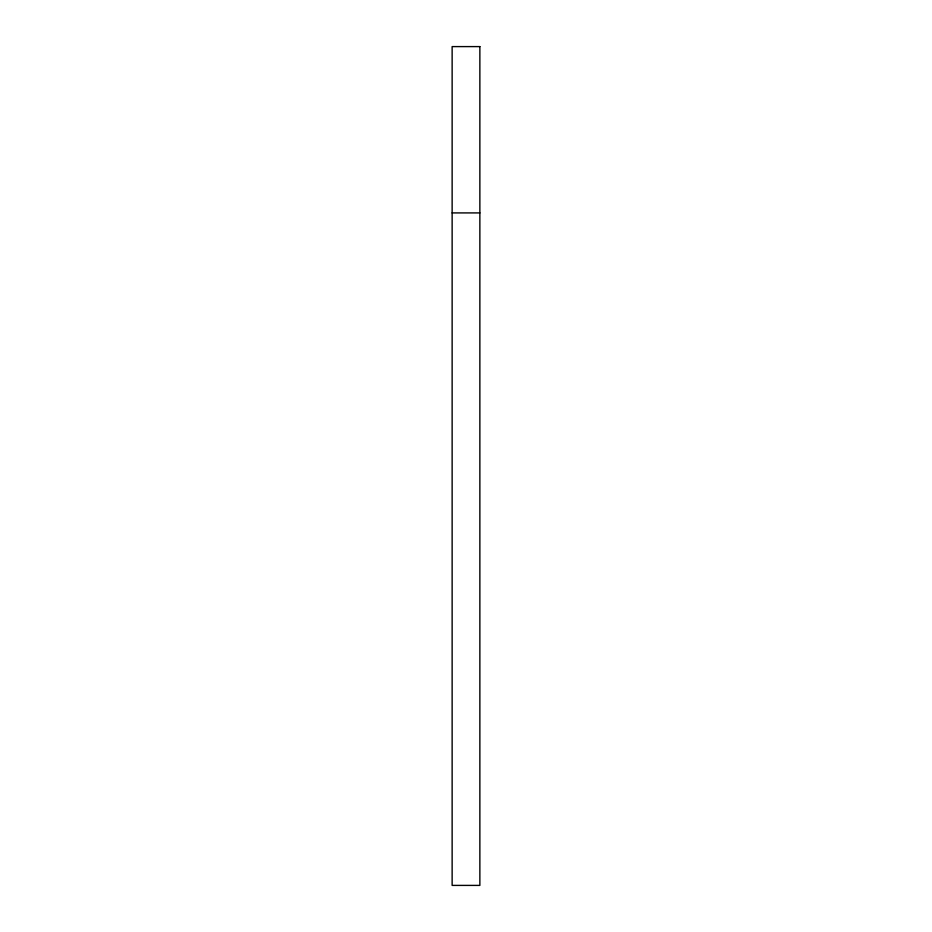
<?xml version="1.0" encoding="UTF-8"?>
<svg xmlns="http://www.w3.org/2000/svg" width="932" height="932" viewBox="0 0 932 932"><rect width="100%" height="100%" fill="white"/><g stroke="black" fill="none" stroke-linecap="round" stroke-linejoin="round"><path stroke-width="1.4" d="M452.137 212.915L479.863 212.915M479.863 46.6L452.137 46.6L452.137 885.4L479.863 885.4L479.863 46.6"/></g></svg>
